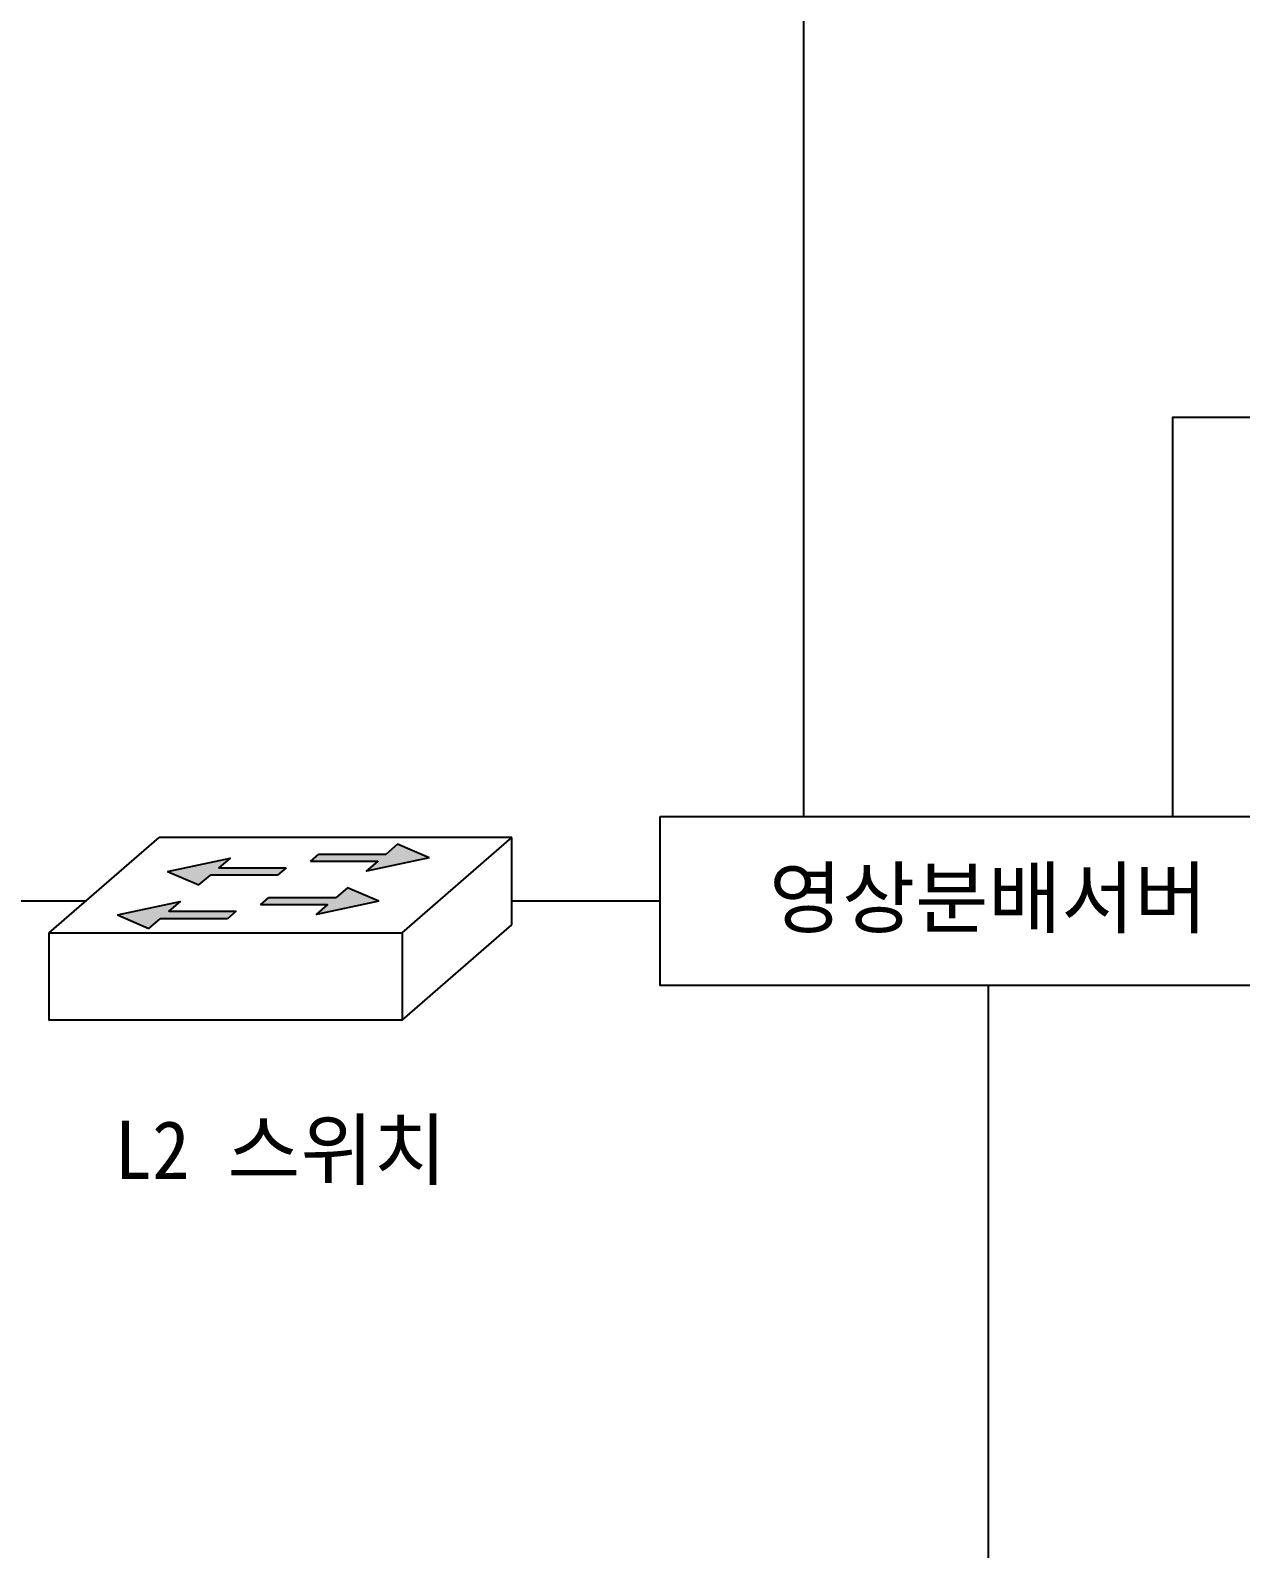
# Model space of a CAD drawing. Header units: millimetres. Extents: x 4 to 3929, y -454 to 587.
# Drawn here: x 577.9 to 661, y 267.2 to 371.5 of the extents above; entities that cross this region are included whole.
import ezdxf

# ---------------------------------------------------------------- set-up
doc = ezdxf.new("R2010")
doc.units = ezdxf.units.MM
doc.header["$LTSCALE"] = 10
for name, color, linetype in [('TI-RAIL-GUID', 3, 'Continuous'), ('TT-SYMB', 4, 'Continuous'), ('TT-TEXT', 3, 'Continuous')]:
    doc.layers.add(name, color=color, linetype=linetype)
doc.styles.get("Standard").update_dxf_attribs({"font": 'GulimChe.ttf'})

msp = doc.modelspace()

# ---------------------------------------------------------------- hatches: boundary and pattern name
at = {"layer": 'TT-SYMB'}
for points in [[(602.36, 314.94), (597.73, 314.94), (597.15, 314.43), (601.77, 314.43), (601, 313.76), (605.3, 314.68), (603.13, 315.61)], [(590.27, 313.49), (594.89, 313.49), (595.48, 314), (590.86, 314), (591.63, 314.67), (587.33, 313.74), (589.49, 312.82)], [(598.92, 311.96), (594.29, 311.96), (593.71, 311.45), (598.33, 311.45), (597.56, 310.78), (601.85, 311.7), (599.69, 312.63)], [(586.83, 310.5), (591.45, 310.5), (592.04, 311.01), (587.42, 311.01), (588.19, 311.68), (583.89, 310.76), (586.05, 309.83)]]:
    msp.add_hatch(color=256, dxfattribs=at).paths.add_polyline_path(points)

# ---------------------------------------------------------------- linework, layer by layer
at = {"layer": 'TI-RAIL-GUID'}
for points in [[(631.04, 317.53), (631.04, 409.02)], [(656.38, 317.53), (656.38, 344.96), (679.7, 344.96)], [(569.27, 311.72), (581.73, 311.72)], [(610.99, 311.72), (621.17, 311.72)], [(643.71, 305.91), (643.71, 239.2), (598.67, 239.2)]]:
    msp.add_lwpolyline(points, dxfattribs=at)
at = {"layer": 'TT-SYMB'}
for p, q in [((595.48, 314), (594.89, 313.49)), ((597.15, 314.43), (597.73, 314.94)), ((593.71, 311.45), (594.29, 311.96)), ((592.04, 311.01), (591.45, 310.5))]:
    msp.add_line(p, q, dxfattribs=at)
for points in [[(621.17, 317.53), (666.25, 317.53), (666.25, 305.91), (621.17, 305.91)], [(579.2, 309.53), (603.44, 309.53), (603.44, 303.54), (579.2, 303.54)]]:
    msp.add_lwpolyline(points, close=True, dxfattribs=at)
at = {"layer": 'TT-SYMB', "flags": 128}
for points in [[(579.2, 309.53), (586.75, 316.08)], [(610.99, 316.08), (586.75, 316.08)], [(603.44, 309.53), (610.99, 316.08)], [(610.99, 310.09), (610.99, 316.08)], [(605.3, 314.68), (603.13, 315.61), (602.36, 314.94)], [(587.33, 313.74), (591.63, 314.67), (590.86, 314), (595.48, 314)], [(605.3, 314.68), (601, 313.76), (601.77, 314.43), (597.15, 314.43)], [(597.73, 314.94), (602.36, 314.94)], [(587.33, 313.74), (589.49, 312.82), (590.27, 313.49)], [(594.89, 313.49), (590.27, 313.49)], [(594.29, 311.96), (598.92, 311.96)], [(601.85, 311.7), (599.69, 312.63), (598.92, 311.96)], [(583.89, 310.76), (588.19, 311.68), (587.42, 311.01), (592.04, 311.01)], [(601.85, 311.7), (597.56, 310.78), (598.33, 311.45), (593.71, 311.45)], [(583.89, 310.76), (586.05, 309.83), (586.83, 310.5)], [(591.45, 310.5), (586.83, 310.5)], [(603.44, 303.54), (610.99, 310.09)]]:
    msp.add_lwpolyline(points, dxfattribs=at)

# ---------------------------------------------------------------- texts
at = {"layer": 'TT-TEXT', "char_height": 4, "attachment_point": 5}
for s, insert, width in [('{\\fGulimChe|b0|i0|c129|p49;영상분배서버}', (643.71, 311.72), 45.083), ('{\\fGulimChe|b0|i0|c129|p49;L2 스위치}', (595.09, 294.41), 52.0216)]:
    msp.add_mtext(s, dxfattribs=dict(at, insert=insert, width=width))

doc.saveas('drawing.dxf')
